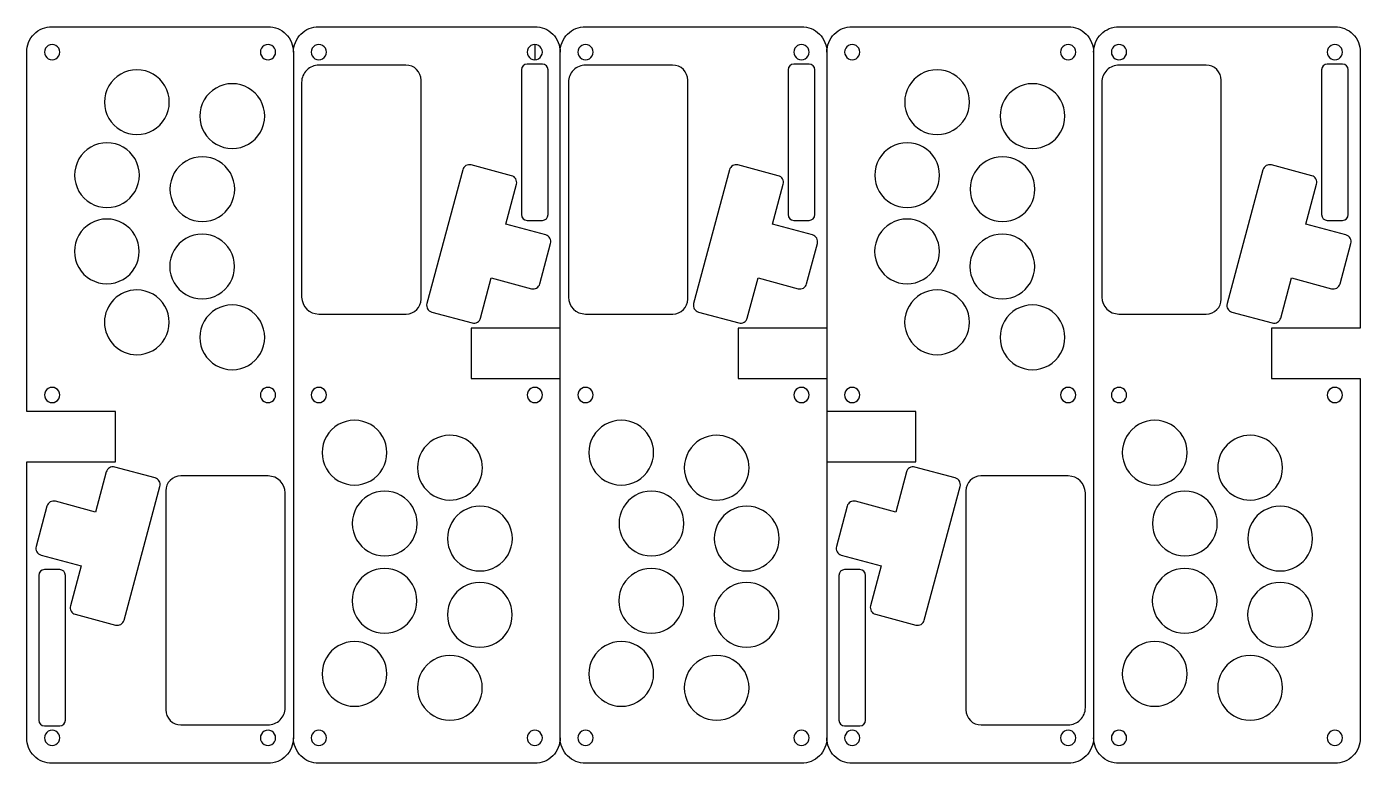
# Model space of a CAD drawing. Header units: millimetres. Extents: x 0 to 525, y 1 to 291.
import ezdxf

# ---------------------------------------------------------------- set-up
doc = ezdxf.new("R2010")
doc.units = ezdxf.units.MM
doc.layers.get('0').update_dxf_attribs({"linetype": 'CONTINUOUS'})

msp = doc.modelspace()

# ---------------------------------------------------------------- linework, layer by layer
for p, q in [((10.00005, 291), (95.000032, 291)), ((114.999658, 291.00022), (199.99964, 291.00022)), ((220.000108, 291.00046), (305.00009, 291.00046)), ((324.99987, 291), (409.999852, 291)), ((429.999638, 290.99953), (514.99962, 290.99953)), ((199.99964, 284.00022), (199.99964, 278.00022)), ((0.00004, 139.471415), (0.00004, 280.999994)), ((105.000039, 280.999994), (104.999651, 11.000231)), ((210.000101, 11.000471), (209.99965, 281.00022)), ((314.99986, 280.999994), (314.99986, 11.000005)), ((419.999859, 280.999994), (419.999859, 11.000005)), ((524.99963, 280.99953), (524.99963, 172.30811)), ((149.254706, 275.89736), (115.06665, 275.89736)), ((194.749651, 274.00022), (194.749651, 217.00022)), ((202.99965, 276.25022), (196.99964, 276.25022)), ((205.24964, 217.00022), (205.24964, 274.00022)), ((254.255156, 275.8976), (220.0671, 275.8976)), ((299.750101, 274.00046), (299.750101, 217.00046)), ((308.0001, 276.25046), (302.00009, 276.25046)), ((310.25009, 217.00046), (310.25009, 274.00046)), ((464.254686, 275.89667), (430.06663, 275.89667)), ((509.749631, 273.99953), (509.749631, 216.99953)), ((517.99963, 276.24953), (511.99962, 276.24953)), ((520.24962, 216.99953), (520.24962, 273.99953)), ((108.249634, 269.08035), (108.249634, 184.57518)), ((155.258711, 183.78718), (155.258711, 269.89335)), ((213.250084, 269.08059), (213.250084, 184.57542)), ((260.259161, 183.78742), (260.259161, 269.89359)), ((423.249614, 269.07966), (423.249614, 184.57449)), ((470.258691, 183.78649), (470.258691, 269.89266)), ((190.866201, 232.33001), (175.000861, 236.58112)), ((295.866651, 232.33025), (280.001311, 236.58136)), ((505.866181, 232.32932), (490.000841, 236.58043)), ((171.648141, 234.64541), (157.536031, 181.97831)), ((276.648591, 234.64565), (262.536481, 181.97855)), ((486.648121, 234.64472), (472.536011, 181.97762)), ((188.579911, 213.22061), (192.801891, 228.97728)), ((293.580361, 213.22085), (297.802341, 228.97752)), ((503.579891, 213.21992), (507.801871, 228.97659)), ((204.33659, 208.99863), (188.579911, 213.22061)), ((196.99964, 214.75022), (202.99965, 214.75022)), ((309.33704, 208.99887), (293.580361, 213.22085)), ((302.00009, 214.75046), (308.0001, 214.75046)), ((519.33657, 208.99794), (503.579891, 213.21992)), ((511.99962, 214.74953), (517.99963, 214.74953)), ((202.02119, 189.78055), (206.27228, 205.64589)), ((307.02164, 189.78079), (311.27273, 205.64613)), ((517.02117, 189.77986), (521.27226, 205.6452)), ((178.689791, 176.31017), (182.911771, 192.06683)), ((182.911771, 192.06683), (198.66845, 187.84485)), ((283.690241, 176.31041), (287.912221, 192.06707)), ((287.912221, 192.06707), (303.6689, 187.84509)), ((493.689771, 176.30948), (497.911751, 192.06614)), ((497.911751, 192.06614), (513.66843, 187.84416)), ((159.471721, 178.62557), (175.337061, 174.37447)), ((264.472171, 178.62581), (280.337511, 174.37471)), ((474.471701, 178.62488), (490.337041, 174.37378)), ((114.964653, 177.88517), (149.356703, 177.88517)), ((219.965103, 177.88541), (254.357153, 177.88541)), ((429.964633, 177.88448), (464.356683, 177.88448)), ((209.99965, 172.3088), (175.040021, 172.3088)), ((175.040021, 172.3088), (175.040021, 152.52881)), ((315.0001, 172.30904), (280.040471, 172.30904)), ((280.040471, 172.30904), (280.040471, 152.52905)), ((490.040001, 172.30811), (490.040001, 152.52812)), ((524.99963, 172.30811), (490.040001, 172.30811)), ((175.040021, 152.52881), (209.99965, 152.52881)), ((280.040471, 152.52905), (315.0001, 152.52905)), ((490.040001, 152.52812), (524.99963, 152.52812)), ((524.99963, 152.52812), (524.99963, 10.999541)), ((34.959669, 139.471415), (0.00004, 139.471415)), ((34.959669, 119.691425), (34.959669, 139.471415)), ((349.959489, 139.471415), (314.99986, 139.471415)), ((349.959489, 119.691425), (349.959489, 139.471415)), ((0.00004, 11.000005), (0.00004, 119.691425)), ((0.00004, 119.691425), (34.959669, 119.691425)), ((31.309899, 115.690055), (27.087919, 99.933395)), ((50.527969, 113.374655), (34.662629, 117.625755)), ((314.99986, 119.691425), (349.959489, 119.691425)), ((346.309719, 115.690055), (342.087739, 99.933395)), ((365.527789, 113.374655), (349.662449, 117.625755)), ((95.035037, 114.115055), (60.642987, 114.115055)), ((410.034857, 114.115055), (375.642807, 114.115055)), ((38.351549, 57.354815), (52.463659, 110.021915)), ((54.740979, 108.213045), (54.740979, 22.106875)), ((101.750056, 22.919875), (101.750056, 107.425045)), ((353.351369, 57.354815), (367.463479, 110.021915)), ((369.740799, 108.213045), (369.740799, 22.106875)), ((416.749876, 22.919875), (416.749876, 107.425045)), ((7.9785, 102.219675), (3.72741, 86.354335)), ((27.087919, 99.933395), (11.33124, 104.155375)), ((322.97832, 102.219675), (318.72723, 86.354335)), ((342.087739, 99.933395), (326.33106, 104.155375)), ((5.6631, 83.001595), (21.419779, 78.779615)), ((21.419779, 78.779615), (17.197799, 63.022945)), ((320.66292, 83.001595), (336.419599, 78.779615)), ((336.419599, 78.779615), (332.197619, 63.022945)), ((4.75005, 75.000005), (4.75005, 18.000005)), ((13.00005, 77.250005), (7.00004, 77.250005)), ((15.250039, 18.000005), (15.250039, 75.000005)), ((319.74987, 75.000005), (319.74987, 18.000005)), ((327.99987, 77.250005), (321.99986, 77.250005)), ((330.249859, 18.000005), (330.249859, 75.000005)), ((19.133489, 59.670215), (34.998829, 55.419105)), ((334.133309, 59.670215), (349.998649, 55.419105)), ((7.00004, 15.750005), (13.00005, 15.750005)), ((60.744984, 16.102865), (94.93304, 16.102865)), ((321.99986, 15.750005), (327.99987, 15.750005)), ((375.744804, 16.102865), (409.93286, 16.102865)), ((95.000032, 1.000005), (10.00005, 1.000005)), ((199.99964, 1.000225), (114.999658, 1.000225)), ((305.00009, 1.000465), (220.000108, 1.000465)), ((409.999852, 1.000005), (324.99987, 1.000005)), ((514.99962, 0.999535), (429.999638, 0.999535))]:
    msp.add_line(p, q)
for points in [[(2.928973, 288.071069), (4.80434, 289.946435), (7.347882, 291.000003), (10.00005, 291)], [(95.000032, 291), (97.652199, 291.000002), (100.195741, 289.946434), (102.071107, 288.071068)], [(107.928586, 288.07129), (109.803951, 289.946654), (112.347492, 291.000222), (114.999658, 291.00022)], [(199.99964, 291.00022), (202.651807, 291.000223), (205.195348, 289.946655), (207.070714, 288.071291)], [(212.929036, 288.07153), (214.804401, 289.946894), (217.347942, 291.000462), (220.000108, 291.00046)], [(305.00009, 291.00046), (307.652257, 291.000463), (310.195798, 289.946895), (312.071164, 288.071531)], [(317.928793, 288.071069), (319.80416, 289.946435), (322.347702, 291.000003), (324.99987, 291)], [(409.999852, 291), (412.652019, 291.000002), (415.195561, 289.946434), (417.070927, 288.071068)], [(422.928566, 288.0706), (424.803931, 289.945964), (427.347472, 290.999532), (429.999638, 290.99953)], [(514.99962, 290.99953), (517.651787, 290.999533), (520.195328, 289.945965), (522.070694, 288.070601)], [(0.00004, 280.999994), (0.000038, 283.652162), (1.053607, 286.195704), (2.928973, 288.071069)], [(10.00005, 283.999999), (8.928252, 283.999999), (7.937869, 283.428201), (7.40197, 282.499997)], [(12.59813, 282.499997), (12.062231, 283.428201), (11.071848, 283.999999), (10.00005, 283.999999)], [(95.000032, 283.999999), (93.928234, 283.999999), (92.937851, 283.428201), (92.401952, 282.499997)], [(97.598112, 282.499997), (97.062213, 283.428201), (96.07183, 283.999999), (95.000032, 283.999999)], [(102.071107, 288.071068), (103.946472, 286.195703), (105.000041, 283.652161), (105.000039, 280.999994)], [(104.999651, 281.00022), (104.999651, 283.652386), (106.05322, 286.195926), (107.928586, 288.07129)], [(114.999658, 284.00022), (113.927861, 284.00022), (112.93748, 283.428423), (112.401582, 282.50022)], [(117.597734, 282.50022), (117.061836, 283.428423), (116.071455, 284.00022), (114.999658, 284.00022)], [(199.99964, 284.00022), (198.927843, 284.00022), (197.937462, 283.428423), (197.401564, 282.50022)], [(202.597716, 282.50022), (202.061818, 283.428423), (201.071437, 284.00022), (199.99964, 284.00022)], [(207.070714, 288.071291), (208.94608, 286.195927), (209.99965, 283.652387), (209.99965, 281.00022)], [(210.000101, 281.00046), (210.000101, 283.652626), (211.05367, 286.196166), (212.929036, 288.07153)], [(220.000108, 284.00046), (218.928311, 284.00046), (217.93793, 283.428663), (217.402032, 282.50046)], [(222.598184, 282.50046), (222.062286, 283.428663), (221.071905, 284.00046), (220.000108, 284.00046)], [(305.00009, 284.00046), (303.928293, 284.00046), (302.937912, 283.428663), (302.402014, 282.50046)], [(307.598166, 282.50046), (307.062268, 283.428663), (306.071887, 284.00046), (305.00009, 284.00046)], [(312.071164, 288.071531), (313.94653, 286.196167), (315.0001, 283.652627), (315.0001, 281.00046)], [(314.99986, 280.999994), (314.999858, 283.652162), (316.053427, 286.195704), (317.928793, 288.071069)], [(324.99987, 283.999999), (323.928072, 283.999999), (322.937689, 283.428201), (322.40179, 282.499997)], [(327.59795, 282.499997), (327.062051, 283.428201), (326.071668, 283.999999), (324.99987, 283.999999)], [(409.999852, 283.999999), (408.928054, 283.999999), (407.937671, 283.428201), (407.401772, 282.499997)], [(412.597932, 282.499997), (412.062033, 283.428201), (411.07165, 283.999999), (409.999852, 283.999999)], [(417.070927, 288.071068), (418.946292, 286.195703), (419.999861, 283.652161), (419.999859, 280.999994)], [(419.999631, 280.99953), (419.999631, 283.651696), (421.0532, 286.195236), (422.928566, 288.0706)], [(429.999638, 283.99953), (428.927841, 283.99953), (427.93746, 283.427733), (427.401562, 282.49953)], [(432.597714, 282.49953), (432.061816, 283.427733), (431.071435, 283.99953), (429.999638, 283.99953)], [(514.99962, 283.99953), (513.927823, 283.99953), (512.937442, 283.427733), (512.401544, 282.49953)], [(517.597696, 282.49953), (517.061798, 283.427733), (516.071417, 283.99953), (514.99962, 283.99953)], [(522.070694, 288.070601), (523.94606, 286.195237), (524.99963, 283.651697), (524.99963, 280.99953)], [(7.40197, 282.499997), (6.866071, 281.571792), (6.866071, 280.428197), (7.40197, 279.499992)], [(7.40197, 279.499992), (7.937869, 278.571788), (8.928252, 277.99999), (10.00005, 277.99999)], [(10.00005, 277.99999), (11.071848, 277.99999), (12.062231, 278.571788), (12.59813, 279.499992)], [(12.59813, 279.499992), (13.134029, 280.428197), (13.134029, 281.571792), (12.59813, 282.499997)], [(92.401952, 282.499997), (91.866053, 281.571792), (91.866053, 280.428197), (92.401952, 279.499992)], [(92.401952, 279.499992), (92.937851, 278.571788), (93.928234, 277.99999), (95.000032, 277.99999)], [(95.000032, 277.99999), (96.07183, 277.99999), (97.062213, 278.571788), (97.598112, 279.499992)], [(97.598112, 279.499992), (98.134011, 280.428197), (98.134011, 281.571792), (97.598112, 282.499997)], [(112.401582, 282.50022), (111.865683, 281.572017), (111.865683, 280.428423), (112.401582, 279.50022)], [(112.401582, 279.50022), (112.93748, 278.572017), (113.927861, 278.00022), (114.999658, 278.00022)], [(114.999658, 278.00022), (116.071455, 278.00022), (117.061836, 278.572017), (117.597734, 279.50022)], [(117.597734, 279.50022), (118.133633, 280.428423), (118.133633, 281.572017), (117.597734, 282.50022)], [(197.401564, 282.50022), (196.865665, 281.572017), (196.865665, 280.428423), (197.401564, 279.50022)], [(197.401564, 279.50022), (197.937462, 278.572017), (198.927843, 278.00022), (199.99964, 278.00022)], [(199.99964, 278.00022), (201.071437, 278.00022), (202.061818, 278.572017), (202.597716, 279.50022)], [(202.597716, 279.50022), (203.133615, 280.428423), (203.133615, 281.572017), (202.597716, 282.50022)], [(217.402032, 282.50046), (216.866133, 281.572257), (216.866133, 280.428663), (217.402032, 279.50046)], [(217.402032, 279.50046), (217.93793, 278.572257), (218.928311, 278.00046), (220.000108, 278.00046)], [(220.000108, 278.00046), (221.071905, 278.00046), (222.062286, 278.572257), (222.598184, 279.50046)], [(222.598184, 279.50046), (223.134083, 280.428663), (223.134083, 281.572257), (222.598184, 282.50046)], [(302.402014, 282.50046), (301.866115, 281.572257), (301.866115, 280.428663), (302.402014, 279.50046)], [(302.402014, 279.50046), (302.937912, 278.572257), (303.928293, 278.00046), (305.00009, 278.00046)], [(305.00009, 278.00046), (306.071887, 278.00046), (307.062268, 278.572257), (307.598166, 279.50046)], [(307.598166, 279.50046), (308.134065, 280.428663), (308.134065, 281.572257), (307.598166, 282.50046)], [(322.40179, 282.499997), (321.865891, 281.571792), (321.865891, 280.428197), (322.40179, 279.499992)], [(322.40179, 279.499992), (322.937689, 278.571788), (323.928072, 277.99999), (324.99987, 277.99999)], [(324.99987, 277.99999), (326.071668, 277.99999), (327.062051, 278.571788), (327.59795, 279.499992)], [(327.59795, 279.499992), (328.133849, 280.428197), (328.133849, 281.571792), (327.59795, 282.499997)], [(407.401772, 282.499997), (406.865873, 281.571792), (406.865873, 280.428197), (407.401772, 279.499992)], [(407.401772, 279.499992), (407.937671, 278.571788), (408.928054, 277.99999), (409.999852, 277.99999)], [(409.999852, 277.99999), (411.07165, 277.99999), (412.062033, 278.571788), (412.597932, 279.499992)], [(412.597932, 279.499992), (413.133831, 280.428197), (413.133831, 281.571792), (412.597932, 282.499997)], [(427.401562, 282.49953), (426.865663, 281.571327), (426.865663, 280.427733), (427.401562, 279.49953)], [(427.401562, 279.49953), (427.93746, 278.571327), (428.927841, 277.99953), (429.999638, 277.99953)], [(429.999638, 277.99953), (431.071435, 277.99953), (432.061816, 278.571327), (432.597714, 279.49953)], [(432.597714, 279.49953), (433.133613, 280.427733), (433.133613, 281.571327), (432.597714, 282.49953)], [(512.401544, 282.49953), (511.865645, 281.571327), (511.865645, 280.427733), (512.401544, 279.49953)], [(512.401544, 279.49953), (512.937442, 278.571327), (513.927823, 277.99953), (514.99962, 277.99953)], [(514.99962, 277.99953), (516.071417, 277.99953), (517.061798, 278.571327), (517.597696, 279.49953)], [(517.597696, 279.49953), (518.133595, 280.427733), (518.133595, 281.571327), (517.597696, 282.49953)], [(43.390699, 274.031742), (38.83452, 274.033304), (34.623768, 271.603509), (32.345227, 267.658003)], [(54.432525, 267.65674), (52.154957, 271.601605), (47.945836, 274.031742), (43.390699, 274.031742)], [(110.246293, 273.900706), (108.967854, 272.622268), (108.249635, 270.888334), (108.249634, 269.08035)], [(115.06665, 275.89736), (113.258666, 275.897361), (111.524731, 275.179143), (110.246293, 273.900706)], [(155.258711, 269.89335), (155.258711, 273.209271), (152.570627, 275.897357), (149.254706, 275.89736)], [(196.99964, 276.25022), (195.757004, 276.250214), (194.749651, 275.242856), (194.749651, 274.00022)], [(205.24964, 274.00022), (205.24964, 275.242857), (204.242287, 276.250214), (202.99965, 276.25022)], [(215.246743, 273.900946), (213.968304, 272.622508), (213.250085, 270.888574), (213.250084, 269.08059)], [(220.0671, 275.8976), (218.259116, 275.897601), (216.525181, 275.179383), (215.246743, 273.900946)], [(260.259161, 269.89359), (260.259161, 273.209511), (257.571077, 275.897597), (254.255156, 275.8976)], [(302.00009, 276.25046), (300.757454, 276.250454), (299.750101, 275.243096), (299.750101, 274.00046)], [(310.25009, 274.00046), (310.25009, 275.243097), (309.242737, 276.250454), (308.0001, 276.25046)], [(358.390519, 274.031742), (353.83434, 274.033304), (349.623588, 271.603509), (347.345047, 267.658003)], [(369.432345, 267.65674), (367.154777, 271.601605), (362.945656, 274.031742), (358.390519, 274.031742)], [(425.246273, 273.900016), (423.967834, 272.621578), (423.249615, 270.887644), (423.249614, 269.07966)], [(430.06663, 275.89667), (428.258646, 275.896671), (426.524711, 275.178453), (425.246273, 273.900016)], [(470.258691, 269.89266), (470.258691, 273.208581), (467.570607, 275.896667), (464.254686, 275.89667)], [(511.99962, 276.24953), (510.756984, 276.249524), (509.749631, 275.242166), (509.749631, 273.99953)], [(520.24962, 273.99953), (520.24962, 275.242167), (519.242267, 276.249524), (517.99963, 276.24953)], [(80.94153, 268.552936), (76.385543, 268.554212), (72.175092, 266.124355), (69.896731, 262.178967)], [(91.986329, 262.178967), (89.707968, 266.124355), (85.497517, 268.554212), (80.94153, 268.552936)], [(395.94135, 268.552936), (391.385363, 268.554212), (387.174912, 266.124355), (384.896551, 262.178967)], [(406.986149, 262.178967), (404.707788, 266.124355), (400.497337, 268.554212), (395.94135, 268.552936)], [(32.345227, 267.658003), (30.066687, 263.712496), (30.066687, 258.85098), (32.345227, 254.905474)], [(54.432525, 254.906737), (56.710094, 258.851602), (56.710094, 263.711875), (54.432525, 267.65674)], [(347.345047, 267.658003), (345.066507, 263.712496), (345.066507, 258.85098), (347.345047, 254.905474)], [(369.432345, 254.906737), (371.709914, 258.851602), (371.709914, 263.711875), (369.432345, 267.65674)], [(69.896731, 262.178967), (67.618369, 258.23358), (67.618369, 253.372293), (69.896731, 249.426906)], [(91.986329, 249.426906), (94.264691, 253.372293), (94.264691, 258.23358), (91.986329, 262.178967)], [(384.896551, 262.178967), (382.618189, 258.23358), (382.618189, 253.372293), (384.896551, 249.426906)], [(406.986149, 249.426906), (409.264511, 253.372293), (409.264511, 258.23358), (406.986149, 262.178967)], [(32.345227, 254.905474), (34.623768, 250.959967), (38.83452, 248.530172), (43.390699, 248.531735)], [(43.390699, 248.531735), (47.945836, 248.531735), (52.154957, 250.961872), (54.432525, 254.906737)], [(347.345047, 254.905474), (349.623588, 250.959967), (353.83434, 248.530172), (358.390519, 248.531735)], [(358.390519, 248.531735), (362.945656, 248.531736), (367.154777, 250.961872), (369.432345, 254.906737)], [(69.896731, 249.426906), (72.175092, 245.481518), (76.385543, 243.051661), (80.94153, 243.052937)], [(80.94153, 243.052937), (85.497517, 243.051661), (89.707968, 245.481518), (91.986329, 249.426906)], [(384.896551, 249.426906), (387.174912, 245.481518), (391.385363, 243.051661), (395.94135, 243.052937)], [(395.94135, 243.052937), (400.497337, 243.051661), (404.707788, 245.481518), (406.986149, 249.426906)], [(31.618169, 245.281279), (27.06156, 245.283489), (22.850134, 242.853837), (20.571191, 238.908066)], [(42.665147, 238.908066), (40.386204, 242.853837), (36.174778, 245.283489), (31.618169, 245.281279)], [(346.617989, 245.281279), (342.06138, 245.283489), (337.849954, 242.853837), (335.571011, 238.908066)], [(357.664967, 238.908066), (355.386024, 242.853837), (351.174598, 245.283489), (346.617989, 245.281279)], [(20.571191, 238.908066), (18.292249, 234.962295), (18.292249, 230.100266), (20.571191, 226.154495)], [(42.665147, 226.154495), (44.944089, 230.100266), (44.944089, 234.962295), (42.665147, 238.908066)], [(69.145637, 239.783311), (64.589028, 239.785521), (60.377601, 237.355869), (58.098658, 233.410097)], [(80.192616, 233.410097), (77.913673, 237.355869), (73.702246, 239.785521), (69.145637, 239.783311)], [(175.000861, 236.58112), (173.540502, 236.972411), (172.039442, 236.105766), (171.648141, 234.64541)], [(280.001311, 236.58136), (278.540952, 236.972651), (277.039892, 236.106006), (276.648591, 234.64565)], [(335.571011, 238.908066), (333.292069, 234.962295), (333.292069, 230.100266), (335.571011, 226.154495)], [(357.664967, 226.154495), (359.943909, 230.100266), (359.943909, 234.962295), (357.664967, 238.908066)], [(384.145457, 239.783311), (379.588848, 239.785521), (375.377421, 237.355869), (373.098478, 233.410097)], [(395.192436, 233.410097), (392.913493, 237.355869), (388.702066, 239.785521), (384.145457, 239.783311)], [(490.000841, 236.58043), (488.540482, 236.971721), (487.039422, 236.105076), (486.648121, 234.64472)], [(58.098658, 233.410097), (55.819716, 229.464326), (55.819716, 224.602297), (58.098658, 220.656526)], [(80.192616, 220.656526), (82.471558, 224.602297), (82.471558, 229.464326), (80.192616, 233.410097)], [(192.801891, 228.97728), (193.193189, 230.437636), (192.326554, 231.9387), (190.866201, 232.33001)], [(297.802341, 228.97752), (298.193639, 230.437876), (297.327004, 231.93894), (295.866651, 232.33025)], [(373.098478, 233.410097), (370.819536, 229.464326), (370.819536, 224.602297), (373.098478, 220.656526)], [(395.192436, 220.656526), (397.471378, 224.602297), (397.471378, 229.464326), (395.192436, 233.410097)], [(507.801871, 228.97659), (508.193169, 230.436946), (507.326534, 231.93801), (505.866181, 232.32932)], [(20.571191, 226.154495), (22.850134, 222.208724), (27.06156, 219.779072), (31.618169, 219.781282)], [(31.618169, 219.781282), (36.174778, 219.779072), (40.386204, 222.208724), (42.665147, 226.154495)], [(335.571011, 226.154495), (337.849954, 222.208724), (342.06138, 219.779072), (346.617989, 219.781282)], [(346.617989, 219.781282), (351.174598, 219.779072), (355.386024, 222.208724), (357.664967, 226.154495)], [(58.098658, 220.656526), (60.377601, 216.710754), (64.589028, 214.281102), (69.145637, 214.283312)], [(69.145637, 214.283312), (73.702246, 214.281102), (77.913673, 216.710754), (80.192616, 220.656526)], [(373.098478, 220.656526), (375.377421, 216.710754), (379.588848, 214.281102), (384.145457, 214.283312)], [(384.145457, 214.283312), (388.702066, 214.281102), (392.913493, 216.710754), (395.192436, 220.656526)], [(31.552419, 215.277692), (26.994219, 215.282295), (22.780297, 212.853167), (20.499867, 208.906415)], [(42.604971, 208.906415), (40.324541, 212.853167), (36.110619, 215.282295), (31.552419, 215.277692)], [(194.749651, 217.00022), (194.749651, 215.757584), (195.757004, 214.750226), (196.99964, 214.75022)], [(202.99965, 214.75022), (204.242287, 214.750226), (205.24964, 215.757583), (205.24964, 217.00022)], [(299.750101, 217.00046), (299.750101, 215.757824), (300.757454, 214.750466), (302.00009, 214.75046)], [(308.0001, 214.75046), (309.242737, 214.750466), (310.25009, 215.757823), (310.25009, 217.00046)], [(346.552239, 215.277692), (341.994039, 215.282295), (337.780117, 212.853167), (335.499687, 208.906415)], [(357.604791, 208.906415), (355.324361, 212.853167), (351.110439, 215.282295), (346.552239, 215.277692)], [(509.749631, 216.99953), (509.749631, 215.756894), (510.756984, 214.749536), (511.99962, 214.74953)], [(517.99963, 214.74953), (519.242267, 214.749536), (520.24962, 215.756893), (520.24962, 216.99953)], [(20.499867, 208.906415), (18.219437, 204.959663), (18.219437, 200.095734), (20.499867, 196.148982)], [(42.604971, 196.148982), (44.885401, 200.095734), (44.885401, 204.959663), (42.604971, 208.906415)], [(69.067506, 209.342862), (64.510469, 209.345716), (60.298371, 206.916204), (58.019028, 202.970169)], [(80.115984, 202.970169), (77.836641, 206.916204), (73.624543, 209.345716), (69.067506, 209.342862)], [(206.27228, 205.64589), (206.663585, 207.106249), (205.796948, 208.60732), (204.33659, 208.99863)], [(311.27273, 205.64613), (311.664035, 207.106489), (310.797398, 208.60756), (309.33704, 208.99887)], [(335.499687, 208.906415), (333.219257, 204.959663), (333.219257, 200.095734), (335.499687, 196.148982)], [(357.604791, 196.148982), (359.885221, 200.095734), (359.885221, 204.959663), (357.604791, 208.906415)], [(384.067326, 209.342862), (379.510289, 209.345716), (375.298191, 206.916204), (373.018848, 202.970169)], [(395.115804, 202.970169), (392.836461, 206.916204), (388.624363, 209.345716), (384.067326, 209.342862)], [(521.27226, 205.6452), (521.663565, 207.105559), (520.796928, 208.60663), (519.33657, 208.99794)], [(58.019028, 202.970169), (55.739685, 199.024133), (55.739685, 194.161594), (58.019028, 190.215558)], [(80.115984, 190.215558), (82.395327, 194.161594), (82.395327, 199.024133), (80.115984, 202.970169)], [(373.018848, 202.970169), (370.739505, 199.024133), (370.739505, 194.161594), (373.018848, 190.215558)], [(395.115804, 190.215558), (397.395147, 194.161594), (397.395147, 199.024133), (395.115804, 202.970169)], [(20.499867, 196.148982), (22.780297, 192.20223), (26.994219, 189.773102), (31.552419, 189.777705)], [(31.552419, 189.777705), (36.110619, 189.773102), (40.324541, 192.20223), (42.604971, 196.148982)], [(335.499687, 196.148982), (337.780117, 192.20223), (341.994039, 189.773102), (346.552239, 189.777705)], [(346.552239, 189.777705), (351.110439, 189.773102), (355.324361, 192.20223), (357.604791, 196.148982)], [(58.019028, 190.215558), (60.298371, 186.269523), (64.510469, 183.840011), (69.067506, 183.842865)], [(69.067506, 183.842865), (73.624543, 183.840011), (77.836641, 186.269523), (80.115984, 190.215558)], [(198.66845, 187.84485), (200.128812, 187.453546), (201.629885, 188.320188), (202.02119, 189.78055)], [(303.6689, 187.84509), (305.129262, 187.453786), (306.630335, 188.320428), (307.02164, 189.78079)], [(373.018848, 190.215558), (375.298191, 186.269523), (379.510289, 183.840011), (384.067326, 183.842865)], [(384.067326, 183.842865), (388.624363, 183.840011), (392.836461, 186.269523), (395.115804, 190.215558)], [(513.66843, 187.84416), (515.128792, 187.452856), (516.629865, 188.319498), (517.02117, 189.77986)], [(43.375859, 187.373625), (36.334228, 187.373625), (30.625859, 181.665256), (30.625859, 174.623625)], [(54.417683, 180.998625), (52.140115, 184.943489), (47.930995, 187.373625), (43.375859, 187.373625)], [(108.249634, 184.57518), (108.263431, 180.876357), (111.265804, 177.885166), (114.964653, 177.88517)], [(149.356703, 177.88517), (152.616292, 177.885171), (155.258711, 180.527591), (155.258711, 183.78718)], [(213.250084, 184.57542), (213.263881, 180.876597), (216.266254, 177.885406), (219.965103, 177.88541)], [(254.357153, 177.88541), (257.616742, 177.885411), (260.259161, 180.527831), (260.259161, 183.78742)], [(358.375679, 187.373625), (353.820543, 187.373625), (349.611423, 184.943489), (347.333855, 180.998625)], [(369.417503, 180.998625), (367.139935, 184.943489), (362.930815, 187.373625), (358.375679, 187.373625)], [(423.249614, 184.57449), (423.263411, 180.875667), (426.265784, 177.884476), (429.964633, 177.88448)], [(464.356683, 177.88448), (467.616272, 177.884481), (470.258691, 180.526901), (470.258691, 183.78649)], [(54.417683, 168.248625), (56.695251, 172.193489), (56.695251, 177.053761), (54.417683, 180.998625)], [(80.941688, 181.442295), (76.384874, 181.444847), (72.173112, 179.015282), (69.893968, 175.06939)], [(91.989408, 175.06939), (89.710264, 179.015282), (85.498502, 181.444847), (80.941688, 181.442295)], [(157.536031, 181.97831), (157.144726, 180.517951), (158.011363, 179.01688), (159.471721, 178.62557)], [(262.536481, 181.97855), (262.145176, 180.518191), (263.011813, 179.01712), (264.472171, 178.62581)], [(347.333855, 180.998625), (345.056287, 177.053761), (345.056287, 172.193489), (347.333855, 168.248625)], [(369.417503, 168.248625), (371.695071, 172.193489), (371.695071, 177.053761), (369.417503, 180.998625)], [(395.941508, 181.442295), (391.384694, 181.444847), (387.172932, 179.015282), (384.893788, 175.06939)], [(406.989228, 175.06939), (404.710084, 179.015282), (400.498322, 181.444847), (395.941508, 181.442295)], [(472.536011, 181.97762), (472.144706, 180.517261), (473.011343, 179.01619), (474.471701, 178.62488)], [(30.625859, 174.623625), (30.625859, 167.581994), (36.334228, 161.873625), (43.375859, 161.873625)], [(69.893968, 175.06939), (67.614824, 171.123498), (67.614824, 166.261222), (69.893968, 162.31533)], [(91.989408, 162.31533), (94.268552, 166.261222), (94.268552, 171.123498), (91.989408, 175.06939)], [(175.337061, 174.37447), (176.79742, 173.983172), (178.298486, 174.849813), (178.689791, 176.31017)], [(280.337511, 174.37471), (281.79787, 173.983412), (283.298936, 174.850053), (283.690241, 176.31041)], [(384.893788, 175.06939), (382.614644, 171.123498), (382.614644, 166.261222), (384.893788, 162.31533)], [(406.989228, 162.31533), (409.268372, 166.261222), (409.268372, 171.123498), (406.989228, 175.06939)], [(490.337041, 174.37378), (491.7974, 173.982482), (493.298466, 174.849123), (493.689771, 176.30948)], [(43.375859, 161.873625), (47.930995, 161.873625), (52.140115, 164.303761), (54.417683, 168.248625)], [(347.333855, 168.248625), (349.611423, 164.303761), (353.820543, 161.873625), (358.375679, 161.873625)], [(358.375679, 161.873625), (362.930815, 161.873625), (367.139935, 164.303761), (369.417503, 168.248625)], [(69.893968, 162.31533), (72.173112, 158.369438), (76.384874, 155.939873), (80.941688, 155.942425)], [(80.941688, 155.942425), (85.498502, 155.939873), (89.710264, 158.369438), (91.989408, 162.31533)], [(384.893788, 162.31533), (387.172932, 158.369438), (391.384694, 155.939873), (395.941508, 155.942425)], [(395.941508, 155.942425), (400.498322, 155.939873), (404.710084, 158.369438), (406.989228, 162.31533)], [(7.400392, 147.500553), (6.864072, 146.572071), (6.864072, 145.427939), (7.400392, 144.499457)], [(10.00005, 149.000005), (8.927801, 149.000683), (7.936712, 148.429035), (7.400392, 147.500553)], [(12.599708, 147.500553), (12.063388, 148.429035), (11.072299, 149.000683), (10.00005, 149.000005)], [(12.599708, 144.499457), (13.136028, 145.427939), (13.136028, 146.572071), (12.599708, 147.500553)], [(92.400374, 147.500553), (91.864054, 146.572071), (91.864054, 145.427939), (92.400374, 144.499457)], [(95.000032, 149.000005), (93.927783, 149.000683), (92.936694, 148.429035), (92.400374, 147.500553)], [(97.59969, 147.500553), (97.06337, 148.429035), (96.072281, 149.000683), (95.000032, 149.000005)], [(97.59969, 144.499457), (98.13601, 145.427939), (98.13601, 146.572071), (97.59969, 147.500553)], [(112.4, 147.500768), (111.86368, 146.572286), (111.86368, 145.428154), (112.4, 144.499672)], [(114.999658, 149.00022), (113.927409, 149.000898), (112.93632, 148.42925), (112.4, 147.500768)], [(117.599316, 147.500768), (117.062996, 148.42925), (116.071907, 149.000898), (114.999658, 149.00022)], [(117.599316, 144.499672), (118.135636, 145.428154), (118.135636, 146.572286), (117.599316, 147.500768)], [(197.399982, 147.500768), (196.863662, 146.572286), (196.863662, 145.428154), (197.399982, 144.499672)], [(199.99964, 149.00022), (198.927391, 149.000898), (197.936302, 148.42925), (197.399982, 147.500768)], [(202.599298, 147.500768), (202.062978, 148.42925), (201.071889, 149.000898), (199.99964, 149.00022)], [(202.599298, 144.499672), (203.135618, 145.428154), (203.135618, 146.572286), (202.599298, 147.500768)], [(217.40045, 147.501008), (216.86413, 146.572526), (216.86413, 145.428394), (217.40045, 144.499912)], [(220.000108, 149.00046), (218.927859, 149.001138), (217.93677, 148.42949), (217.40045, 147.501008)], [(222.599766, 147.501008), (222.063446, 148.42949), (221.072357, 149.001138), (220.000108, 149.00046)], [(222.599766, 144.499912), (223.136086, 145.428394), (223.136086, 146.572526), (222.599766, 147.501008)], [(302.400432, 147.501008), (301.864112, 146.572526), (301.864112, 145.428394), (302.400432, 144.499912)], [(305.00009, 149.00046), (303.927841, 149.001138), (302.936752, 148.42949), (302.400432, 147.501008)], [(307.599748, 147.501008), (307.063428, 148.42949), (306.072339, 149.001138), (305.00009, 149.00046)], [(307.599748, 144.499912), (308.136068, 145.428394), (308.136068, 146.572526), (307.599748, 147.501008)], [(322.400212, 147.500553), (321.863892, 146.572071), (321.863892, 145.427939), (322.400212, 144.499457)], [(324.99987, 149.000005), (323.927621, 149.000683), (322.936532, 148.429035), (322.400212, 147.500553)], [(327.599528, 147.500553), (327.063208, 148.429035), (326.072119, 149.000683), (324.99987, 149.000005)], [(327.599528, 144.499457), (328.135848, 145.427939), (328.135848, 146.572071), (327.599528, 147.500553)], [(407.400194, 147.500553), (406.863874, 146.572071), (406.863874, 145.427939), (407.400194, 144.499457)], [(409.999852, 149.000005), (408.927603, 149.000683), (407.936514, 148.429035), (407.400194, 147.500553)], [(412.59951, 147.500553), (412.06319, 148.429035), (411.072101, 149.000683), (409.999852, 149.000005)], [(412.59951, 144.499457), (413.13583, 145.427939), (413.13583, 146.572071), (412.59951, 147.500553)], [(427.39998, 147.500078), (426.86366, 146.571596), (426.86366, 145.427464), (427.39998, 144.498982)], [(429.999638, 148.99953), (428.927389, 149.000208), (427.9363, 148.42856), (427.39998, 147.500078)], [(432.599296, 147.500078), (432.062976, 148.42856), (431.071887, 149.000208), (429.999638, 148.99953)], [(432.599296, 144.498982), (433.135616, 145.427464), (433.135616, 146.571596), (432.599296, 147.500078)], [(512.399962, 147.500078), (511.863642, 146.571596), (511.863642, 145.427464), (512.399962, 144.498982)], [(514.99962, 148.99953), (513.927371, 149.000208), (512.936282, 148.42856), (512.399962, 147.500078)], [(517.599278, 147.500078), (517.062958, 148.42856), (516.071869, 149.000208), (514.99962, 148.99953)], [(517.599278, 144.498982), (518.135598, 145.427464), (518.135598, 146.571596), (517.599278, 147.500078)], [(7.400392, 144.499457), (7.936712, 143.570975), (8.927801, 142.999327), (10.00005, 143.000005)], [(10.00005, 143.000005), (11.072299, 142.999327), (12.063388, 143.570975), (12.599708, 144.499457)], [(92.400374, 144.499457), (92.936694, 143.570975), (93.927783, 142.999327), (95.000032, 143.000005)], [(95.000032, 143.000005), (96.072281, 142.999327), (97.06337, 143.570975), (97.59969, 144.499457)], [(112.4, 144.499672), (112.93632, 143.57119), (113.927409, 142.999542), (114.999658, 143.00022)], [(114.999658, 143.00022), (116.071907, 142.999542), (117.062996, 143.57119), (117.599316, 144.499672)], [(197.399982, 144.499672), (197.936302, 143.57119), (198.927391, 142.999542), (199.99964, 143.00022)], [(199.99964, 143.00022), (201.071889, 142.999542), (202.062978, 143.57119), (202.599298, 144.499672)], [(217.40045, 144.499912), (217.93677, 143.57143), (218.927859, 142.999782), (220.000108, 143.00046)], [(220.000108, 143.00046), (221.072357, 142.999782), (222.063446, 143.57143), (222.599766, 144.499912)], [(302.400432, 144.499912), (302.936752, 143.57143), (303.927841, 142.999782), (305.00009, 143.00046)], [(305.00009, 143.00046), (306.072339, 142.999782), (307.063428, 143.57143), (307.599748, 144.499912)], [(322.400212, 144.499457), (322.936532, 143.570975), (323.927621, 142.999327), (324.99987, 143.000005)], [(324.99987, 143.000005), (326.072119, 142.999327), (327.063208, 143.570975), (327.599528, 144.499457)], [(407.400194, 144.499457), (407.936514, 143.570975), (408.927603, 142.999327), (409.999852, 143.000005)], [(409.999852, 143.000005), (411.072101, 142.999327), (412.06319, 143.570975), (412.59951, 144.499457)], [(427.39998, 144.498982), (427.9363, 143.5705), (428.927389, 142.998852), (429.999638, 142.99953)], [(429.999638, 142.99953), (431.071887, 142.998852), (432.062976, 143.5705), (432.599296, 144.498982)], [(512.399962, 144.498982), (512.936282, 143.5705), (513.927371, 142.998852), (514.99962, 142.99953)], [(514.99962, 142.99953), (516.071869, 142.998852), (517.062958, 143.5705), (517.599278, 144.498982)], [(129.058002, 136.0578), (124.501188, 136.060352), (120.289426, 133.630787), (118.010282, 129.684895)], [(140.105722, 129.684895), (137.826578, 133.630787), (133.614816, 136.060352), (129.058002, 136.0578)], [(234.058452, 136.05804), (229.501638, 136.060592), (225.289876, 133.631027), (223.010732, 129.685135)], [(245.106172, 129.685135), (242.827028, 133.631027), (238.615266, 136.060592), (234.058452, 136.05804)], [(444.057982, 136.05711), (439.501168, 136.059662), (435.289406, 133.630097), (433.010262, 129.684205)], [(455.105702, 129.684205), (452.826558, 133.630097), (448.614796, 136.059662), (444.057982, 136.05711)], [(118.010282, 129.684895), (115.731138, 125.739003), (115.731138, 120.876727), (118.010282, 116.930835)], [(140.105722, 116.930835), (142.384866, 120.876727), (142.384866, 125.739003), (140.105722, 129.684895)], [(166.623831, 130.1266), (162.068695, 130.1266), (157.859575, 127.696464), (155.582007, 123.7516)], [(179.373831, 117.3766), (179.373831, 124.418231), (173.665462, 130.1266), (166.623831, 130.1266)], [(223.010732, 129.685135), (220.731588, 125.739243), (220.731588, 120.876967), (223.010732, 116.931075)], [(245.106172, 116.931075), (247.385316, 120.876967), (247.385316, 125.739243), (245.106172, 129.685135)], [(271.624281, 130.12684), (267.069145, 130.12684), (262.860025, 127.696704), (260.582457, 123.75184)], [(284.374281, 117.37684), (284.374281, 124.418471), (278.665912, 130.12684), (271.624281, 130.12684)], [(433.010262, 129.684205), (430.731118, 125.738313), (430.731118, 120.876037), (433.010262, 116.930145)], [(455.105702, 116.930145), (457.384846, 120.876037), (457.384846, 125.738313), (455.105702, 129.684205)], [(481.623811, 130.12591), (474.58218, 130.12591), (468.873811, 124.417541), (468.873811, 117.37591)], [(492.665635, 123.75091), (490.388067, 127.695774), (486.178947, 130.12591), (481.623811, 130.12591)], [(155.582007, 123.7516), (153.304439, 119.806736), (153.304439, 114.946464), (155.582007, 111.0016)], [(260.582457, 123.75184), (258.304889, 119.806976), (258.304889, 114.946704), (260.582457, 111.00184)], [(492.665635, 111.00091), (494.943203, 114.945774), (494.943203, 119.806046), (492.665635, 123.75091)], [(34.662629, 117.625755), (33.20227, 118.017053), (31.701204, 117.150412), (31.309899, 115.690055)], [(118.010282, 116.930835), (120.289426, 112.984943), (124.501188, 110.555378), (129.058002, 110.55793)], [(129.058002, 110.55793), (133.614816, 110.555378), (137.826578, 112.984943), (140.105722, 116.930835)], [(166.623831, 104.6266), (173.665462, 104.6266), (179.373831, 110.334969), (179.373831, 117.3766)], [(223.010732, 116.931075), (225.289876, 112.985183), (229.501638, 110.555618), (234.058452, 110.55817)], [(234.058452, 110.55817), (238.615266, 110.555618), (242.827028, 112.985183), (245.106172, 116.931075)], [(271.624281, 104.62684), (278.665912, 104.62684), (284.374281, 110.335209), (284.374281, 117.37684)], [(349.662449, 117.625755), (348.20209, 118.017053), (346.701024, 117.150412), (346.309719, 115.690055)], [(433.010262, 116.930145), (435.289406, 112.984253), (439.501168, 110.554688), (444.057982, 110.55724)], [(444.057982, 110.55724), (448.614796, 110.554688), (452.826558, 112.984253), (455.105702, 116.930145)], [(468.873811, 117.37591), (468.873811, 110.334279), (474.58218, 104.62591), (481.623811, 104.62591)], [(52.463659, 110.021915), (52.854964, 111.482274), (51.988327, 112.983345), (50.527969, 113.374655)], [(60.642987, 114.115055), (57.383398, 114.115054), (54.740979, 111.472634), (54.740979, 108.213045)], [(101.750056, 107.425045), (101.736259, 111.123868), (98.733886, 114.115059), (95.035037, 114.115055)], [(155.582007, 111.0016), (157.859575, 107.056736), (162.068695, 104.6266), (166.623831, 104.6266)], [(260.582457, 111.00184), (262.860025, 107.056976), (267.069145, 104.62684), (271.624281, 104.62684)], [(367.463479, 110.021915), (367.854784, 111.482274), (366.988147, 112.983345), (365.527789, 113.374655)], [(375.642807, 114.115055), (372.383218, 114.115054), (369.740799, 111.472634), (369.740799, 108.213045)], [(416.749876, 107.425045), (416.736079, 111.123868), (413.733706, 114.115059), (410.034857, 114.115055)], [(481.623811, 104.62591), (486.178947, 104.62591), (490.388067, 107.056046), (492.665635, 111.00091)], [(140.932184, 108.15736), (136.375147, 108.160214), (132.163049, 105.730702), (129.883706, 101.784667)], [(151.980662, 101.784667), (149.701319, 105.730702), (145.489221, 108.160214), (140.932184, 108.15736)], [(245.932634, 108.1576), (241.375597, 108.160454), (237.163499, 105.730942), (234.884156, 101.784907)], [(256.981112, 101.784907), (254.701769, 105.730942), (250.489671, 108.160454), (245.932634, 108.1576)], [(455.932164, 108.15667), (451.375127, 108.159524), (447.163029, 105.730012), (444.883686, 101.783977)], [(466.980642, 101.783977), (464.701299, 105.730012), (460.489201, 108.159524), (455.932164, 108.15667)], [(11.33124, 104.155375), (9.870878, 104.546679), (8.369805, 103.680037), (7.9785, 102.219675)], [(129.883706, 101.784667), (127.604363, 97.838631), (127.604363, 92.976092), (129.883706, 89.030056)], [(151.980662, 89.030056), (154.260005, 92.976092), (154.260005, 97.838631), (151.980662, 101.784667)], [(178.447271, 102.22252), (173.889071, 102.227123), (169.675149, 99.797995), (167.394719, 95.851243)], [(189.499823, 95.851243), (187.219393, 99.797995), (183.005471, 102.227123), (178.447271, 102.22252)], [(234.884156, 101.784907), (232.604813, 97.838871), (232.604813, 92.976332), (234.884156, 89.030296)], [(256.981112, 89.030296), (259.260455, 92.976332), (259.260455, 97.838871), (256.981112, 101.784907)], [(283.447721, 102.22276), (278.889521, 102.227363), (274.675599, 99.798235), (272.395169, 95.851483)], [(294.500273, 95.851483), (292.219843, 99.798235), (288.005921, 102.227363), (283.447721, 102.22276)], [(326.33106, 104.155375), (324.870698, 104.546679), (323.369625, 103.680037), (322.97832, 102.219675)], [(444.883686, 101.783977), (442.604343, 97.837941), (442.604343, 92.975402), (444.883686, 89.029366)], [(466.980642, 89.029366), (469.259985, 92.975402), (469.259985, 97.837941), (466.980642, 101.783977)], [(493.447251, 102.22183), (488.889051, 102.226433), (484.675129, 99.797305), (482.394699, 95.850553)], [(504.499803, 95.850553), (502.219373, 99.797305), (498.005451, 102.226433), (493.447251, 102.22183)], [(167.394719, 95.851243), (165.114289, 91.904491), (165.114289, 87.040562), (167.394719, 83.09381)], [(189.499823, 83.09381), (191.780253, 87.040562), (191.780253, 91.904491), (189.499823, 95.851243)], [(272.395169, 95.851483), (270.114739, 91.904731), (270.114739, 87.040802), (272.395169, 83.09405)], [(294.500273, 83.09405), (296.780703, 87.040802), (296.780703, 91.904731), (294.500273, 95.851483)], [(482.394699, 95.850553), (480.114269, 91.903801), (480.114269, 87.039872), (482.394699, 83.09312)], [(504.499803, 83.09312), (506.780233, 87.039872), (506.780233, 91.903801), (504.499803, 95.850553)], [(3.72741, 86.354335), (3.336105, 84.893976), (4.202742, 83.392905), (5.6631, 83.001595)], [(129.883706, 89.030056), (132.163049, 85.084021), (136.375147, 82.654509), (140.932184, 82.657363)], [(140.932184, 82.657363), (145.489221, 82.654509), (149.701319, 85.084021), (151.980662, 89.030056)], [(234.884156, 89.030296), (237.163499, 85.084261), (241.375597, 82.654749), (245.932634, 82.657603)], [(245.932634, 82.657603), (250.489671, 82.654749), (254.701769, 85.084261), (256.981112, 89.030296)], [(318.72723, 86.354335), (318.335925, 84.893976), (319.202562, 83.392905), (320.66292, 83.001595)], [(444.883686, 89.029366), (447.163029, 85.083331), (451.375127, 82.653819), (455.932164, 82.656673)], [(455.932164, 82.656673), (460.489201, 82.653819), (464.701299, 85.083331), (466.980642, 89.029366)], [(167.394719, 83.09381), (169.675149, 79.147058), (173.889071, 76.71793), (178.447271, 76.722533)], [(178.447271, 76.722533), (183.005471, 76.71793), (187.219393, 79.147058), (189.499823, 83.09381)], [(272.395169, 83.09405), (274.675599, 79.147298), (278.889521, 76.71817), (283.447721, 76.722773)], [(283.447721, 76.722773), (288.005921, 76.71817), (292.219843, 79.147298), (294.500273, 83.09405)], [(482.394699, 83.09312), (484.675129, 79.146368), (488.889051, 76.71724), (493.447251, 76.721843)], [(493.447251, 76.721843), (498.005451, 76.71724), (502.219373, 79.146368), (504.499803, 83.09312)], [(7.00004, 77.250005), (5.757403, 77.249999), (4.75005, 76.242642), (4.75005, 75.000005)], [(15.250039, 75.000005), (15.250039, 76.242641), (14.242686, 77.249999), (13.00005, 77.250005)], [(140.854053, 77.716913), (136.297444, 77.719123), (132.086017, 75.289471), (129.807074, 71.343699)], [(151.901032, 71.343699), (149.622089, 75.289471), (145.410662, 77.719123), (140.854053, 77.716913)], [(245.854503, 77.717153), (241.297894, 77.719363), (237.086467, 75.289711), (234.807524, 71.343939)], [(256.901482, 71.343939), (254.622539, 75.289711), (250.411112, 77.719363), (245.854503, 77.717153)], [(321.99986, 77.250005), (320.757223, 77.249999), (319.74987, 76.242642), (319.74987, 75.000005)], [(330.249859, 75.000005), (330.249859, 76.242641), (329.242506, 77.249999), (327.99987, 77.250005)], [(455.854033, 77.716223), (451.297424, 77.718433), (447.085997, 75.288781), (444.807054, 71.343009)], [(466.901012, 71.343009), (464.622069, 75.288781), (460.410642, 77.718433), (455.854033, 77.716223)], [(129.807074, 71.343699), (127.528132, 67.397928), (127.528132, 62.535899), (129.807074, 58.590128)], [(151.901032, 58.590128), (154.179974, 62.535899), (154.179974, 67.397928), (151.901032, 71.343699)], [(178.381521, 72.218943), (173.824912, 72.221153), (169.613486, 69.791501), (167.334543, 65.84573)], [(189.428499, 65.84573), (187.149556, 69.791501), (182.93813, 72.221153), (178.381521, 72.218943)], [(234.807524, 71.343939), (232.528582, 67.398168), (232.528582, 62.536139), (234.807524, 58.590368)], [(256.901482, 58.590368), (259.180424, 62.536139), (259.180424, 67.398168), (256.901482, 71.343939)], [(283.381971, 72.219183), (278.825362, 72.221393), (274.613936, 69.791741), (272.334993, 65.84597)], [(294.428949, 65.84597), (292.150006, 69.791741), (287.93858, 72.221393), (283.381971, 72.219183)], [(444.807054, 71.343009), (442.528112, 67.397238), (442.528112, 62.535209), (444.807054, 58.589438)], [(466.901012, 58.589438), (469.179954, 62.535209), (469.179954, 67.397238), (466.901012, 71.343009)], [(493.381501, 72.218253), (488.824892, 72.220463), (484.613466, 69.790811), (482.334523, 65.84504)], [(504.428479, 65.84504), (502.149536, 69.790811), (497.93811, 72.220463), (493.381501, 72.218253)], [(17.197799, 63.022945), (16.806501, 61.562589), (17.673136, 60.061525), (19.133489, 59.670215)], [(167.334543, 65.84573), (165.055601, 61.899959), (165.055601, 57.03793), (167.334543, 53.092159)], [(189.428499, 53.092159), (191.707441, 57.03793), (191.707441, 61.899959), (189.428499, 65.84573)], [(272.334993, 65.84597), (270.056051, 61.900199), (270.056051, 57.03817), (272.334993, 53.092399)], [(294.428949, 53.092399), (296.707891, 57.03817), (296.707891, 61.900199), (294.428949, 65.84597)], [(332.197619, 63.022945), (331.806321, 61.562589), (332.672956, 60.061525), (334.133309, 59.670215)], [(482.334523, 65.84504), (480.055581, 61.899269), (480.055581, 57.03724), (482.334523, 53.091469)], [(504.428479, 53.091469), (506.707421, 57.03724), (506.707421, 61.899269), (504.428479, 65.84504)], [(129.807074, 58.590128), (132.086017, 54.644356), (136.297444, 52.214704), (140.854053, 52.216914)], [(140.854053, 52.216914), (145.410662, 52.214704), (149.622089, 54.644356), (151.901032, 58.590128)], [(234.807524, 58.590368), (237.086467, 54.644596), (241.297894, 52.214944), (245.854503, 52.217154)], [(245.854503, 52.217154), (250.411112, 52.214944), (254.622539, 54.644596), (256.901482, 58.590368)], [(444.807054, 58.589438), (447.085997, 54.643666), (451.297424, 52.214014), (455.854033, 52.216224)], [(455.854033, 52.216224), (460.410642, 52.214014), (464.622069, 54.643666), (466.901012, 58.589438)], [(34.998829, 55.419105), (36.459188, 55.027814), (37.960248, 55.894459), (38.351549, 57.354815)], [(167.334543, 53.092159), (169.613486, 49.146388), (173.824912, 46.716736), (178.381521, 46.718946)], [(178.381521, 46.718946), (182.93813, 46.716736), (187.149556, 49.146388), (189.428499, 53.092159)], [(272.334993, 53.092399), (274.613936, 49.146628), (278.825362, 46.716976), (283.381971, 46.719186)], [(283.381971, 46.719186), (287.93858, 46.716976), (292.150006, 49.146628), (294.428949, 53.092399)], [(349.998649, 55.419105), (351.459008, 55.027814), (352.960068, 55.894459), (353.351369, 57.354815)], [(482.334523, 53.091469), (484.613466, 49.145698), (488.824892, 46.716046), (493.381501, 46.718256)], [(493.381501, 46.718256), (497.93811, 46.716046), (502.149536, 49.145698), (504.428479, 53.091469)], [(129.05816, 48.947288), (124.502173, 48.948564), (120.291722, 46.518707), (118.013361, 42.573319)], [(140.102959, 42.573319), (137.824598, 46.518707), (133.614147, 48.948564), (129.05816, 48.947288)], [(234.05861, 48.947528), (229.502623, 48.948804), (225.292172, 46.518947), (223.013811, 42.573559)], [(245.103409, 42.573559), (242.825048, 46.518947), (238.614597, 48.948804), (234.05861, 48.947528)], [(444.05814, 48.946598), (439.502153, 48.947874), (435.291702, 46.518017), (433.013341, 42.572629)], [(455.102939, 42.572629), (452.824578, 46.518017), (448.614127, 48.947874), (444.05814, 48.946598)], [(118.013361, 42.573319), (115.734999, 38.627932), (115.734999, 33.766645), (118.013361, 29.821258)], [(140.102959, 29.821258), (142.381321, 33.766645), (142.381321, 38.627932), (140.102959, 42.573319)], [(166.608991, 43.46849), (162.053854, 43.46849), (157.844733, 41.038353), (155.567165, 37.093488)], [(177.654463, 37.094751), (175.375922, 41.040258), (171.16517, 43.470053), (166.608991, 43.46849)], [(223.013811, 42.573559), (220.735449, 38.628172), (220.735449, 33.766885), (223.013811, 29.821498)], [(245.103409, 29.821498), (247.381771, 33.766885), (247.381771, 38.628172), (245.103409, 42.573559)], [(271.609441, 43.46873), (267.054304, 43.468729), (262.845183, 41.038593), (260.567615, 37.093728)], [(282.654913, 37.094991), (280.376372, 41.040498), (276.16562, 43.470293), (271.609441, 43.46873)], [(433.013341, 42.572629), (430.734979, 38.627242), (430.734979, 33.765955), (433.013341, 29.820568)], [(455.102939, 29.820568), (457.381301, 33.765955), (457.381301, 38.627242), (455.102939, 42.572629)], [(481.608971, 43.4678), (477.053834, 43.467799), (472.844713, 41.037663), (470.567145, 37.092798)], [(492.654443, 37.094061), (490.375902, 41.039568), (486.16515, 43.469363), (481.608971, 43.4678)], [(155.567165, 37.093488), (153.289596, 33.148623), (153.289596, 28.28835), (155.567165, 24.343485)], [(177.654463, 24.342222), (179.933003, 28.287729), (179.933003, 33.149245), (177.654463, 37.094751)], [(260.567615, 37.093728), (258.290046, 33.148863), (258.290046, 28.28859), (260.567615, 24.343725)], [(282.654913, 24.342462), (284.933453, 28.287969), (284.933453, 33.149485), (282.654913, 37.094991)], [(470.567145, 37.092798), (468.289576, 33.147933), (468.289576, 28.28766), (470.567145, 24.342795)], [(492.654443, 24.341532), (494.932983, 28.287039), (494.932983, 33.148555), (492.654443, 37.094061)], [(118.013361, 29.821258), (120.291722, 25.87587), (124.502173, 23.446013), (129.05816, 23.447289)], [(129.05816, 23.447289), (133.614147, 23.446013), (137.824598, 25.87587), (140.102959, 29.821258)], [(223.013811, 29.821498), (225.292172, 25.87611), (229.502623, 23.446253), (234.05861, 23.447529)], [(234.05861, 23.447529), (238.614597, 23.446253), (242.825048, 25.87611), (245.103409, 29.821498)], [(433.013341, 29.820568), (435.291702, 25.87518), (439.502153, 23.445323), (444.05814, 23.446599)], [(444.05814, 23.446599), (448.614127, 23.445323), (452.824578, 25.87518), (455.102939, 29.820568)], [(54.740979, 22.106875), (54.740979, 18.790954), (57.429063, 16.102868), (60.744984, 16.102865)], [(99.753397, 18.099519), (101.031836, 19.377957), (101.750055, 21.111891), (101.750056, 22.919875)], [(155.567165, 24.343485), (157.844733, 20.39862), (162.053854, 17.968484), (166.608991, 17.968484)], [(166.608991, 17.968484), (171.16517, 17.966921), (175.375922, 20.396716), (177.654463, 24.342222)], [(260.567615, 24.343725), (262.845183, 20.39886), (267.054304, 17.968723), (271.609441, 17.968723)], [(271.609441, 17.968723), (276.16562, 17.967161), (280.376372, 20.396956), (282.654913, 24.342462)], [(369.740799, 22.106875), (369.740799, 18.790954), (372.428883, 16.102868), (375.744804, 16.102865)], [(414.753217, 18.099519), (416.031656, 19.377957), (416.749875, 21.111891), (416.749876, 22.919875)], [(470.567145, 24.342795), (472.844713, 20.39793), (477.053834, 17.967793), (481.608971, 17.967793)], [(481.608971, 17.967793), (486.16515, 17.966231), (490.375902, 20.396026), (492.654443, 24.341532)], [(4.75005, 18.000005), (4.75005, 16.757368), (5.757403, 15.750011), (7.00004, 15.750005)], [(13.00005, 15.750005), (14.242686, 15.750011), (15.250039, 16.757369), (15.250039, 18.000005)], [(94.93304, 16.102865), (96.741024, 16.102864), (98.474959, 16.821082), (99.753397, 18.099519)], [(319.74987, 18.000005), (319.74987, 16.757368), (320.757223, 15.750011), (321.99986, 15.750005)], [(327.99987, 15.750005), (329.242506, 15.750011), (330.249859, 16.757369), (330.249859, 18.000005)], [(409.93286, 16.102865), (411.740844, 16.102864), (413.474779, 16.821082), (414.753217, 18.099519)], [(2.928976, 3.928934), (1.05361, 5.804298), (0.00004, 8.347838), (0.00004, 11.000005)], [(7.401974, 12.500005), (6.866075, 11.571802), (6.866075, 10.428208), (7.401974, 9.500005)], [(10.00005, 14.000005), (8.928253, 14.000005), (7.937872, 13.428208), (7.401974, 12.500005)], [(12.598126, 12.500005), (12.062228, 13.428208), (11.071847, 14.000005), (10.00005, 14.000005)], [(12.598126, 9.500005), (13.134025, 10.428208), (13.134025, 11.571802), (12.598126, 12.500005)], [(92.401956, 12.500005), (91.866057, 11.571802), (91.866057, 10.428208), (92.401956, 9.500005)], [(95.000032, 14.000005), (93.928235, 14.000005), (92.937854, 13.428208), (92.401956, 12.500005)], [(97.598108, 12.500005), (97.06221, 13.428208), (96.071829, 14.000005), (95.000032, 14.000005)], [(97.598108, 9.500005), (98.134007, 10.428208), (98.134007, 11.571802), (97.598108, 12.500005)], [(105.000039, 11.000005), (105.000039, 8.347839), (103.94647, 5.804299), (102.071104, 3.928935)], [(107.928583, 3.929157), (106.053218, 5.804522), (104.999649, 8.348064), (104.999651, 11.000231)], [(112.401578, 12.500233), (111.865679, 11.572028), (111.865679, 10.428433), (112.401578, 9.500228)], [(114.999658, 14.000235), (113.92786, 14.000235), (112.937477, 13.428437), (112.401578, 12.500233)], [(117.597738, 12.500233), (117.061839, 13.428437), (116.071456, 14.000235), (114.999658, 14.000235)], [(117.597738, 9.500228), (118.133637, 10.428433), (118.133637, 11.572028), (117.597738, 12.500233)], [(197.40156, 12.500233), (196.865661, 11.572028), (196.865661, 10.428433), (197.40156, 9.500228)], [(199.99964, 14.000235), (198.927842, 14.000235), (197.937459, 13.428437), (197.40156, 12.500233)], [(202.59772, 12.500233), (202.061821, 13.428437), (201.071438, 14.000235), (199.99964, 14.000235)], [(202.59772, 9.500228), (203.133619, 10.428433), (203.133619, 11.572028), (202.59772, 12.500233)], [(209.99965, 11.000231), (209.999652, 8.348063), (208.946083, 5.804521), (207.070717, 3.929156)], [(212.929033, 3.929397), (211.053668, 5.804762), (210.000099, 8.348304), (210.000101, 11.000471)], [(217.402028, 12.500473), (216.866129, 11.572268), (216.866129, 10.428673), (217.402028, 9.500468)], [(220.000108, 14.000475), (218.92831, 14.000475), (217.937927, 13.428677), (217.402028, 12.500473)], [(222.598188, 12.500473), (222.062289, 13.428677), (221.071906, 14.000475), (220.000108, 14.000475)], [(222.598188, 9.500468), (223.134087, 10.428673), (223.134087, 11.572268), (222.598188, 12.500473)], [(302.40201, 12.500473), (301.866111, 11.572268), (301.866111, 10.428673), (302.40201, 9.500468)], [(305.00009, 14.000475), (303.928292, 14.000475), (302.937909, 13.428677), (302.40201, 12.500473)], [(307.59817, 12.500473), (307.062271, 13.428677), (306.071888, 14.000475), (305.00009, 14.000475)], [(307.59817, 9.500468), (308.134069, 10.428673), (308.134069, 11.572268), (307.59817, 12.500473)], [(315.0001, 11.000471), (315.000102, 8.348303), (313.946533, 5.804761), (312.071167, 3.929396)], [(317.928796, 3.928934), (316.05343, 5.804298), (314.99986, 8.347838), (314.99986, 11.000005)], [(322.401794, 12.500005), (321.865895, 11.571802), (321.865895, 10.428208), (322.401794, 9.500005)], [(324.99987, 14.000005), (323.928073, 14.000005), (322.937692, 13.428208), (322.401794, 12.500005)], [(327.597946, 12.500005), (327.062048, 13.428208), (326.071667, 14.000005), (324.99987, 14.000005)], [(327.597946, 9.500005), (328.133845, 10.428208), (328.133845, 11.571802), (327.597946, 12.500005)], [(407.401776, 12.500005), (406.865877, 11.571802), (406.865877, 10.428208), (407.401776, 9.500005)], [(409.999852, 14.000005), (408.928055, 14.000005), (407.937674, 13.428208), (407.401776, 12.500005)], [(412.597928, 12.500005), (412.06203, 13.428208), (411.071649, 14.000005), (409.999852, 14.000005)], [(412.597928, 9.500005), (413.133827, 10.428208), (413.133827, 11.571802), (412.597928, 12.500005)], [(419.999859, 11.000005), (419.999859, 8.347839), (418.94629, 5.804299), (417.070924, 3.928935)], [(422.928563, 3.928467), (421.053198, 5.803832), (419.999629, 8.347374), (419.999631, 10.999541)], [(427.401558, 12.499543), (426.865659, 11.571338), (426.865659, 10.427743), (427.401558, 9.499538)], [(429.999638, 13.999545), (428.92784, 13.999545), (427.937457, 13.427747), (427.401558, 12.499543)], [(432.597718, 12.499543), (432.061819, 13.427747), (431.071436, 13.999545), (429.999638, 13.999545)], [(432.597718, 9.499538), (433.133617, 10.427743), (433.133617, 11.571338), (432.597718, 12.499543)], [(512.40154, 12.499543), (511.865641, 11.571338), (511.865641, 10.427743), (512.40154, 9.499538)], [(514.99962, 13.999545), (513.927822, 13.999545), (512.937439, 13.427747), (512.40154, 12.499543)], [(517.5977, 12.499543), (517.061801, 13.427747), (516.071418, 13.999545), (514.99962, 13.999545)], [(517.5977, 9.499538), (518.133599, 10.427743), (518.133599, 11.571338), (517.5977, 12.499543)], [(524.99963, 10.999541), (524.999632, 8.347373), (523.946063, 5.803831), (522.070697, 3.928466)], [(7.401974, 9.500005), (7.937872, 8.571802), (8.928253, 8.000005), (10.00005, 8.000005)], [(10.00005, 8.000005), (11.071847, 8.000005), (12.062228, 8.571802), (12.598126, 9.500005)], [(92.401956, 9.500005), (92.937854, 8.571802), (93.928235, 8.000005), (95.000032, 8.000005)], [(95.000032, 8.000005), (96.071829, 8.000005), (97.06221, 8.571802), (97.598108, 9.500005)], [(112.401578, 9.500228), (112.937477, 8.572024), (113.92786, 8.000226), (114.999658, 8.000226)], [(114.999658, 8.000226), (116.071456, 8.000226), (117.061839, 8.572024), (117.597738, 9.500228)], [(197.40156, 9.500228), (197.937459, 8.572024), (198.927842, 8.000226), (199.99964, 8.000226)], [(199.99964, 8.000226), (201.071438, 8.000226), (202.061821, 8.572024), (202.59772, 9.500228)], [(217.402028, 9.500468), (217.937927, 8.572264), (218.92831, 8.000466), (220.000108, 8.000466)], [(220.000108, 8.000466), (221.071906, 8.000466), (222.062289, 8.572264), (222.598188, 9.500468)], [(302.40201, 9.500468), (302.937909, 8.572264), (303.928292, 8.000466), (305.00009, 8.000466)], [(305.00009, 8.000466), (306.071888, 8.000466), (307.062271, 8.572264), (307.59817, 9.500468)], [(322.401794, 9.500005), (322.937692, 8.571802), (323.928073, 8.000005), (324.99987, 8.000005)], [(324.99987, 8.000005), (326.071667, 8.000005), (327.062048, 8.571802), (327.597946, 9.500005)], [(407.401776, 9.500005), (407.937674, 8.571802), (408.928055, 8.000005), (409.999852, 8.000005)], [(409.999852, 8.000005), (411.071649, 8.000005), (412.06203, 8.571802), (412.597928, 9.500005)], [(427.401558, 9.499538), (427.937457, 8.571334), (428.92784, 7.999536), (429.999638, 7.999536)], [(429.999638, 7.999536), (431.071436, 7.999536), (432.061819, 8.571334), (432.597718, 9.499538)], [(512.40154, 9.499538), (512.937439, 8.571334), (513.927822, 7.999536), (514.99962, 7.999536)], [(514.99962, 7.999536), (516.071418, 7.999536), (517.061801, 8.571334), (517.5977, 9.499538)], [(10.00005, 1.000005), (7.347883, 1.000002), (4.804342, 2.05357), (2.928976, 3.928934)], [(102.071104, 3.928935), (100.195739, 2.053571), (97.652198, 1.000003), (95.000032, 1.000005)], [(114.999658, 1.000225), (112.347491, 1.000223), (109.803949, 2.053791), (107.928583, 3.929157)], [(207.070717, 3.929156), (205.19535, 2.05379), (202.651808, 1.000222), (199.99964, 1.000225)], [(220.000108, 1.000465), (217.347941, 1.000463), (214.804399, 2.054031), (212.929033, 3.929397)], [(312.071167, 3.929396), (310.1958, 2.05403), (307.652258, 1.000462), (305.00009, 1.000465)], [(324.99987, 1.000005), (322.347703, 1.000002), (319.804162, 2.05357), (317.928796, 3.928934)], [(417.070924, 3.928935), (415.195559, 2.053571), (412.652018, 1.000003), (409.999852, 1.000005)], [(429.999638, 0.999535), (427.347471, 0.999533), (424.803929, 2.053101), (422.928563, 3.928467)], [(522.070697, 3.928466), (520.19533, 2.0531), (517.651788, 0.999532), (514.99962, 0.999535)]]:
    msp.add_open_spline(points, degree=3)

doc.saveas('drawing.dxf')
